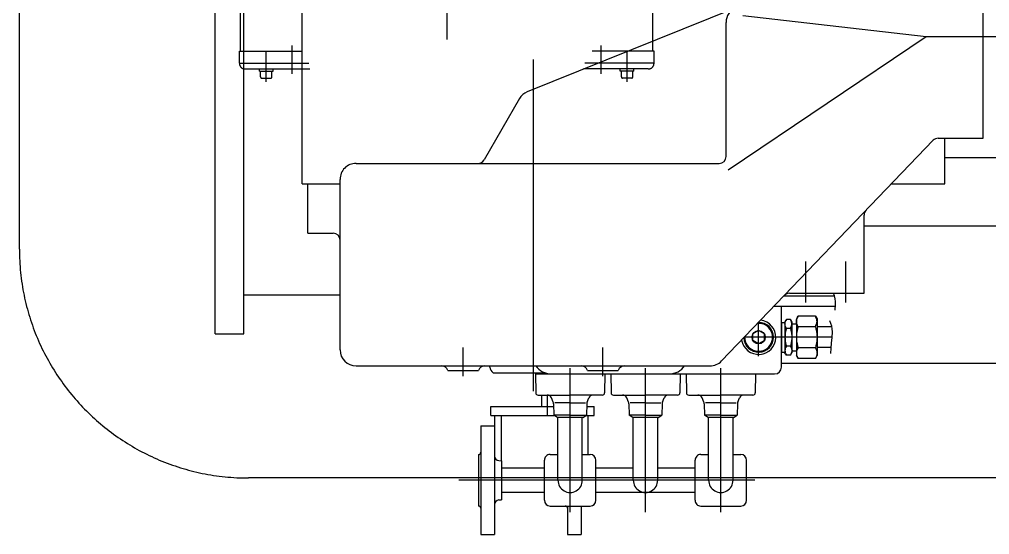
# Model space of a CAD drawing. Header units: millimetres. Extents: x -1838618 to -1600818, y -1770412 to -1553248.
# Drawn here: x -1818545 to -1817698, y -1686195 to -1685745 of the extents above; entities that cross this region are included whole.
import ezdxf

# ---------------------------------------------------------------- set-up
doc = ezdxf.new("R2010")
doc.units = ezdxf.units.MM
doc.header["$LTSCALE"] = 100
for name, pattern in [('ACAD_ISO04W100', [30, 24, -3, 0, -3]), ('CENTER', [2, 1.25, -0.25, 0.25, -0.25]), ('PHANTOM', [2.5, 1.25, -0.25, 0.25, -0.25, 0.25, -0.25])]:
    doc.linetypes.add(name, pattern=pattern)
doc.layers.add('111steel', color=2, linetype='Continuous', lineweight=50)
doc.layers.add('412equipment', color=6, linetype='Continuous')
doc.layers.add('TV', color=7, linetype='Continuous')

# ---------------------------------------------------------------- blocks, each defined once
blk = doc.blocks.new('GE-2')
at = {"layer": 'TV', "color": 7, "linetype": 'CENTER', "ltscale": 25.4}
for p, q in [((-21262.8, 47336.99), (-21262.8, 46380.03)), ((-20844.25, 46382.84), (-20781.8, 46382.84)), ((-21187.4, 46362.7), (-21187.4, 46072.78)), ((-20949.4, 46150.21), (-20949.4, 46186.1)), ((-20914.4, 46150.21), (-20914.4, 46186.1)), ((-20968.26, 46156.08), (-20924.4, 46156.08)), ((-20990.48, 46103.24), (-20990.48, 46132.88)), ((-20926.21, 46119.84), (-21002.68, 46119.84)), ((-21248.4, 46085.77), (-21248.4, 46110.89)), ((-21126.4, 46085.77), (-21126.4, 46110.89)), ((-21155.03, 45966.86), (-21155.03, 46092.84)), ((-21089.26, 45966.86), (-21089.26, 46092.84)), ((-21023.48, 45966.86), (-21023.48, 46092.84)), ((-20993.79, 45994.84), (-21252.1, 45994.84))]:
    blk.add_line(p, q, dxfattribs=at)
at = {"layer": 'TV', "color": 7, "linetype": 'Continuous', "ltscale": 25.4}
for p, q in [((-21464.8, 46122.84), (-21464.8, 46611.94)), ((-20853.28, 46471.4), (-21192.39, 46334.39)), ((-20794.4, 46293.84), (-20794.4, 46471.84)), ((-21439.8, 46122.84), (-21439.8, 46424.44)), ((-21388.9, 46253.84), (-21388.9, 46424.34)), ((-21004.22, 46401.01), (-20844.25, 46382.84)), ((-21018.9, 46277.84), (-21018.9, 46395.05)), ((-21017.07, 46266.24), (-20844.25, 46382.84)), ((-21199.27, 46328.41), (-21230.2, 46274.84)), ((-21022.79, 46099.16), (-20838.07, 46291.99)), ((-20833.73, 46293.84), (-20794.4, 46293.84)), ((-20827.8, 46253.84), (-20827.8, 46293.84)), ((-21341.9, 46271.84), (-21024.9, 46271.84)), ((-20827.8, 46276.84), (-20781.8, 46276.84)), ((-21388.9, 46253.84), (-21355.9, 46253.84)), ((-21383.9, 46210.84), (-21383.9, 46253.84)), ((-21355.9, 46108.84), (-21355.9, 46257.84)), ((-20874.61, 46253.84), (-20827.8, 46253.84)), ((-20898.4, 46158.34), (-20898.4, 46226.6)), ((-21383.9, 46210.84), (-21361.9, 46210.84)), ((-20781.8, 46216.84), (-20898.4, 46216.84)), ((-21439.8, 46156.84), (-21355.9, 46156.84)), ((-20963.53, 46158.34), (-20898.4, 46158.34)), ((-20924.36, 46155.93), (-20925.13, 46158.34)), ((-20923.7, 46153.49), (-20924.36, 46155.93)), ((-20923.36, 46151.02), (-20923.7, 46153.49)), ((-20923.31, 46148.54), (-20923.36, 46151.02)), ((-20976.88, 46147.08), (-20923.38, 46147.08)), ((-20970.48, 46093.84), (-20970.48, 46147.08)), ((-20923.7, 46143.59), (-20923.31, 46148.54)), ((-20966.27, 46135.43), (-20967.48, 46133.34)), ((-20967.31, 46132.95), (-20967.19, 46133.42)), ((-20967.19, 46133.42), (-20967.03, 46133.87)), ((-20967.03, 46133.87), (-20966.65, 46134.74)), ((-20966.65, 46134.74), (-20966.27, 46135.43)), ((-20962.69, 46135.43), (-20966.27, 46135.43)), ((-20962.31, 46134.74), (-20962.69, 46135.43)), ((-20962.69, 46135.43), (-20961.48, 46133.34)), ((-20961.93, 46133.87), (-20962.31, 46134.74)), ((-20961.77, 46133.42), (-20961.93, 46133.87)), ((-20961.65, 46132.95), (-20961.77, 46133.42)), ((-20956.05, 46138.32), (-20957.48, 46135.84)), ((-20957.48, 46135.84), (-20957.48, 46103.84)), ((-20957.48, 46133.7), (-20957.44, 46134.48)), ((-20957.41, 46132.76), (-20957.48, 46133.7)), ((-20957.44, 46134.48), (-20957.28, 46135.38)), ((-20957.28, 46135.38), (-20957.13, 46135.93)), ((-20957.13, 46135.93), (-20956.94, 46136.46)), ((-20956.94, 46136.46), (-20956.5, 46137.49)), ((-20956.5, 46137.49), (-20956.05, 46138.32)), ((-20940.91, 46138.32), (-20956.05, 46138.32)), ((-20940.46, 46137.49), (-20940.91, 46138.32)), ((-20940.91, 46138.32), (-20939.48, 46135.84)), ((-20940.02, 46136.46), (-20940.46, 46137.49)), ((-20939.83, 46135.93), (-20940.02, 46136.46)), ((-20939.68, 46135.38), (-20939.83, 46135.93)), ((-20939.52, 46134.48), (-20939.68, 46135.38)), ((-20939.56, 46132.76), (-20939.48, 46133.7)), ((-20939.48, 46133.7), (-20939.52, 46134.48)), ((-20939.48, 46135.84), (-20939.48, 46103.84)), ((-20926.66, 46129.49), (-20928.2, 46134.13)), ((-20990.48, 46125.62), (-20995.48, 46122.73)), ((-20985.48, 46122.73), (-20990.48, 46125.62)), ((-20970.48, 46132.84), (-20970.48, 46106.84)), ((-20970.48, 46132.84), (-20967.48, 46132.84)), ((-20967.48, 46133.34), (-20967.48, 46106.34)), ((-20967.48, 46131.54), (-20967.45, 46132.2)), ((-20967.42, 46130.74), (-20967.48, 46131.54)), ((-20967.45, 46132.2), (-20967.31, 46132.95)), ((-20967.31, 46130.12), (-20967.42, 46130.74)), ((-20967.19, 46129.69), (-20967.31, 46130.12)), ((-20967.03, 46129.2), (-20967.19, 46129.69)), ((-20966.68, 46128.41), (-20967.03, 46129.2)), ((-20966.68, 46126.07), (-20967.03, 46124.51)), ((-20966.27, 46127.64), (-20966.68, 46128.41)), ((-20966.27, 46127.64), (-20966.68, 46126.07)), ((-20962.69, 46127.64), (-20966.27, 46127.64)), ((-20962.69, 46127.64), (-20962.28, 46128.41)), ((-20962.69, 46127.64), (-20962.28, 46126.07)), ((-20962.28, 46128.41), (-20961.93, 46129.2)), ((-20962.28, 46126.07), (-20961.93, 46124.51)), ((-20961.93, 46129.2), (-20961.77, 46129.69)), ((-20961.77, 46129.69), (-20961.65, 46130.12)), ((-20961.51, 46132.2), (-20961.65, 46132.95)), ((-20961.65, 46130.12), (-20961.54, 46130.74)), ((-20961.54, 46130.74), (-20961.48, 46131.54)), ((-20961.48, 46131.54), (-20961.51, 46132.2)), ((-20961.48, 46133.34), (-20961.48, 46106.34)), ((-20960.68, 46131.69), (-20957.48, 46131.69)), ((-20957.28, 46132.02), (-20957.41, 46132.76)), ((-20957.14, 46131.52), (-20957.28, 46132.02)), ((-20956.94, 46130.93), (-20957.14, 46131.52)), ((-20956.94, 46125.37), (-20957.14, 46124.2)), ((-20956.53, 46130), (-20956.94, 46130.93)), ((-20956.54, 46127.23), (-20956.94, 46125.37)), ((-20956.05, 46129.08), (-20956.54, 46127.23)), ((-20956.05, 46129.08), (-20956.53, 46130)), ((-20940.91, 46129.08), (-20956.05, 46129.08)), ((-20940.91, 46129.08), (-20940.43, 46130)), ((-20940.91, 46129.08), (-20940.42, 46127.23)), ((-20940.43, 46130), (-20940.02, 46130.93)), ((-20940.42, 46127.23), (-20940.02, 46125.37)), ((-20940.02, 46130.93), (-20939.82, 46131.52)), ((-20940.02, 46125.37), (-20939.82, 46124.2)), ((-20939.82, 46131.52), (-20939.68, 46132.02)), ((-20939.68, 46132.02), (-20939.56, 46132.76)), ((-20926.51, 46128.84), (-20939.48, 46128.84)), ((-20926.18, 46127.1), (-20926.66, 46129.49)), ((-20925.95, 46124.67), (-20926.18, 46127.1)), ((-21464.8, 46122.84), (-21439.8, 46122.84)), ((-20995.48, 46116.96), (-20995.48, 46122.73)), ((-20990.48, 46114.07), (-20995.48, 46116.96)), ((-20985.48, 46116.96), (-20990.48, 46114.07)), ((-20985.48, 46116.96), (-20985.48, 46122.73)), ((-20967.42, 46121.43), (-20967.48, 46119.84)), ((-20967.48, 46119.84), (-20967.45, 46118.53)), ((-20967.45, 46118.53), (-20967.31, 46117.01)), ((-20967.36, 46122.16), (-20967.42, 46121.43)), ((-20967.31, 46122.68), (-20967.36, 46122.16)), ((-20967.19, 46123.52), (-20967.31, 46122.68)), ((-20967.31, 46117.01), (-20967.19, 46116.08)), ((-20967.03, 46124.51), (-20967.19, 46123.52)), ((-20961.93, 46124.51), (-20961.77, 46123.52)), ((-20961.77, 46123.52), (-20961.65, 46122.68)), ((-20961.65, 46117.01), (-20961.77, 46116.08)), ((-20961.65, 46122.68), (-20961.6, 46122.16)), ((-20961.51, 46118.53), (-20961.65, 46117.01)), ((-20961.6, 46122.16), (-20961.54, 46121.43)), ((-20961.54, 46121.43), (-20961.48, 46119.84)), ((-20961.48, 46119.84), (-20961.51, 46118.53)), ((-20957.41, 46121.72), (-20957.48, 46119.84)), ((-20957.48, 46119.84), (-20957.44, 46118.29)), ((-20957.44, 46118.29), (-20957.28, 46116.49)), ((-20957.34, 46122.59), (-20957.41, 46121.72)), ((-20957.28, 46123.2), (-20957.34, 46122.59)), ((-20957.14, 46124.2), (-20957.28, 46123.2)), ((-20957.28, 46116.49), (-20957.13, 46115.39)), ((-20939.68, 46116.49), (-20939.83, 46115.39)), ((-20939.82, 46124.2), (-20939.68, 46123.2)), ((-20939.68, 46123.2), (-20939.62, 46122.59)), ((-20939.52, 46118.29), (-20939.68, 46116.49)), ((-20939.62, 46122.59), (-20939.56, 46121.72)), ((-20939.56, 46121.72), (-20939.48, 46119.84)), ((-20939.48, 46119.84), (-20939.52, 46118.29)), ((-20926.85, 46114.77), (-20926.22, 46119.72)), ((-20926.22, 46119.72), (-20925.95, 46124.67)), ((-20967.42, 46108.94), (-20967.48, 46108.15)), ((-20967.48, 46108.15), (-20967.45, 46107.49)), ((-20967.31, 46109.57), (-20967.42, 46108.94)), ((-20967.19, 46109.99), (-20967.31, 46109.57)), ((-20967.19, 46116.08), (-20967.03, 46115.18)), ((-20967.03, 46110.49), (-20967.19, 46109.99)), ((-20967.03, 46115.18), (-20966.65, 46113.44)), ((-20966.68, 46111.27), (-20967.03, 46110.49)), ((-20966.27, 46112.05), (-20966.68, 46111.27)), ((-20966.65, 46113.44), (-20966.27, 46112.05)), ((-20962.69, 46112.05), (-20966.27, 46112.05)), ((-20962.31, 46113.44), (-20962.69, 46112.05)), ((-20962.69, 46112.05), (-20962.28, 46111.27)), ((-20961.93, 46115.18), (-20962.31, 46113.44)), ((-20962.28, 46111.27), (-20961.93, 46110.49)), ((-20961.77, 46116.08), (-20961.93, 46115.18)), ((-20961.93, 46110.49), (-20961.77, 46109.99)), ((-20961.77, 46109.99), (-20961.65, 46109.57)), ((-20961.65, 46109.57), (-20961.54, 46108.94)), ((-20961.54, 46108.94), (-20961.48, 46108.15)), ((-20961.48, 46108.15), (-20961.51, 46107.49)), ((-20960.68, 46107.99), (-20957.48, 46107.99)), ((-20957.14, 46108.17), (-20957.28, 46107.67)), ((-20956.94, 46108.75), (-20957.14, 46108.17)), ((-20957.13, 46115.39), (-20956.94, 46114.31)), ((-20956.94, 46114.31), (-20956.5, 46112.26)), ((-20956.53, 46109.69), (-20956.94, 46108.75)), ((-20956.05, 46110.61), (-20956.53, 46109.69)), ((-20956.5, 46112.26), (-20956.05, 46110.61)), ((-20940.91, 46110.61), (-20956.05, 46110.61)), ((-20940.46, 46112.26), (-20940.91, 46110.61)), ((-20940.91, 46110.61), (-20940.43, 46109.69)), ((-20940.02, 46114.31), (-20940.46, 46112.26)), ((-20940.43, 46109.69), (-20940.02, 46108.75)), ((-20939.83, 46115.39), (-20940.02, 46114.31)), ((-20940.02, 46108.75), (-20939.82, 46108.17)), ((-20939.82, 46108.17), (-20939.68, 46107.67)), ((-20927.14, 46110.84), (-20939.48, 46110.84)), ((-20927.3, 46105.76), (-20927.16, 46110.27)), ((-20927.16, 46110.27), (-20926.85, 46114.77)), ((-20970.48, 46106.84), (-20967.48, 46106.84)), ((-20966.27, 46104.26), (-20967.48, 46106.35)), ((-20967.45, 46107.49), (-20967.31, 46106.74)), ((-20967.31, 46106.74), (-20967.19, 46106.27)), ((-20967.19, 46106.27), (-20967.03, 46105.82)), ((-20967.03, 46105.82), (-20966.65, 46104.95)), ((-20966.65, 46104.95), (-20966.27, 46104.25)), ((-20962.69, 46104.25), (-20966.27, 46104.25)), ((-20962.69, 46104.26), (-20961.48, 46106.35)), ((-20962.31, 46104.95), (-20962.69, 46104.25)), ((-20961.93, 46105.82), (-20962.31, 46104.95)), ((-20961.77, 46106.27), (-20961.93, 46105.82)), ((-20961.65, 46106.74), (-20961.77, 46106.27)), ((-20961.51, 46107.49), (-20961.65, 46106.74)), ((-20957.41, 46106.93), (-20957.48, 46105.99)), ((-20957.48, 46105.99), (-20957.44, 46105.2)), ((-20956.05, 46101.37), (-20957.48, 46103.84)), ((-20957.44, 46105.2), (-20957.28, 46104.31)), ((-20957.28, 46107.67), (-20957.41, 46106.93)), ((-20957.28, 46104.31), (-20957.13, 46103.75)), ((-20957.13, 46103.75), (-20956.94, 46103.22)), ((-20956.94, 46103.22), (-20956.5, 46102.19)), ((-20956.5, 46102.19), (-20956.05, 46101.37)), ((-20940.91, 46101.37), (-20956.05, 46101.37)), ((-20940.91, 46101.37), (-20939.48, 46103.84)), ((-20940.46, 46102.19), (-20940.91, 46101.37)), ((-20940.02, 46103.22), (-20940.46, 46102.19)), ((-20939.83, 46103.75), (-20940.02, 46103.22)), ((-20939.68, 46104.31), (-20939.83, 46103.75)), ((-20939.68, 46107.67), (-20939.56, 46106.93)), ((-20939.52, 46105.2), (-20939.68, 46104.31)), ((-20939.56, 46106.93), (-20939.48, 46105.99)), ((-20939.48, 46105.99), (-20939.52, 46105.2)), ((-21341.9, 46094.84), (-21032.9, 46094.84)), ((-21225.03, 46093.84), (-21225.03, 46094.84)), ((-20783.3, 46096.84), (-20970.98, 46096.84)), ((-21261.74, 46090.84), (-21235.05, 46090.84)), ((-21222.35, 46088.84), (-21177.36, 46088.84)), ((-21185.38, 46087.84), (-21124.71, 46087.84)), ((-21185.36, 46087.84), (-21185.07, 46071.31)), ((-21171.8, 46087.84), (-20976.48, 46087.84)), ((-21139.74, 46090.84), (-21113.05, 46090.84)), ((-21124.71, 46087.84), (-21125, 46071.31)), ((-21119.61, 46087.84), (-21058.93, 46087.84)), ((-21119.58, 46087.84), (-21119.29, 46071.31)), ((-21058.93, 46087.84), (-21059.22, 46071.31)), ((-21053.83, 46087.84), (-20993.16, 46087.84)), ((-21053.8, 46087.84), (-21053.51, 46071.31)), ((-20993.16, 46087.84), (-20993.45, 46071.31)), ((-21183.07, 46069.34), (-21155.03, 46069.34)), ((-21179.8, 46059.42), (-21179.8, 46069.34)), ((-21174.8, 46059.42), (-21174.8, 46069.34)), ((-21169.82, 46063.14), (-21171.37, 46066.87)), ((-21127, 46069.34), (-21155.03, 46069.34)), ((-21140.25, 46063.14), (-21138.7, 46066.88)), ((-21117.29, 46069.34), (-21089.26, 46069.34)), ((-21104.04, 46063.14), (-21105.59, 46066.87)), ((-21061.22, 46069.34), (-21089.26, 46069.34)), ((-21074.47, 46063.14), (-21072.92, 46066.87)), ((-21051.52, 46069.34), (-21023.48, 46069.34)), ((-21038.27, 46063.14), (-21039.81, 46066.87)), ((-20995.45, 46069.34), (-21023.48, 46069.34)), ((-21008.69, 46063.14), (-21007.15, 46066.87)), ((-21224.15, 46059.42), (-21169.48, 46059.42)), ((-21224.15, 46051.42), (-21224.15, 46059.42)), ((-21174.81, 46051.42), (-21174.81, 46059.42)), ((-21169.52, 46061.68), (-21169.34, 46051.76)), ((-21155.03, 46062.44), (-21168.37, 46062.44)), ((-21155.03, 46062.44), (-21141.69, 46062.44)), ((-21140.55, 46061.68), (-21140.72, 46051.75)), ((-21140.59, 46059.42), (-21134.15, 46059.42)), ((-21134.15, 46051.42), (-21134.15, 46059.42)), ((-21103.74, 46061.68), (-21103.57, 46051.76)), ((-21089.26, 46062.44), (-21102.6, 46062.44)), ((-21089.26, 46062.44), (-21075.92, 46062.44)), ((-21074.77, 46061.68), (-21074.95, 46051.75)), ((-21037.96, 46061.68), (-21037.79, 46051.76)), ((-21023.48, 46062.44), (-21036.82, 46062.44)), ((-21023.48, 46062.44), (-21010.14, 46062.44)), ((-21009, 46061.68), (-21009.17, 46051.75)), ((-21224.15, 46051.42), (-21168.77, 46051.42)), ((-21221.03, 46051.42), (-21221.03, 45947.34)), ((-21215.03, 46011.86), (-21215.03, 46051.42)), ((-21166.03, 46049.84), (-21169.34, 46051.75)), ((-21155.03, 46051.75), (-21169.34, 46051.75)), ((-21144.03, 46049.84), (-21166.03, 46049.84)), ((-21165.68, 45994.84), (-21165.68, 46049.84)), ((-21155.03, 46051.75), (-21140.72, 46051.75)), ((-21144.38, 45994.84), (-21144.38, 46049.84)), ((-21144.03, 46049.84), (-21140.73, 46051.75)), ((-21141.3, 46051.42), (-21134.15, 46051.42)), ((-21139.26, 46017.34), (-21139.26, 46051.42)), ((-21100.26, 46049.84), (-21103.57, 46051.75)), ((-21089.26, 46051.75), (-21103.57, 46051.75)), ((-21078.26, 46049.84), (-21100.26, 46049.84)), ((-21099.91, 45994.84), (-21099.91, 46049.84)), ((-21089.26, 46051.75), (-21074.95, 46051.75)), ((-21078.61, 45994.84), (-21078.61, 46049.84)), ((-21078.26, 46049.84), (-21074.95, 46051.75)), ((-21034.48, 46049.84), (-21037.79, 46051.75)), ((-21023.48, 46051.75), (-21037.79, 46051.75)), ((-21012.48, 46049.84), (-21034.48, 46049.84)), ((-21034.13, 45994.84), (-21034.13, 46049.84)), ((-21023.48, 46051.75), (-21009.17, 46051.75)), ((-21012.83, 45994.84), (-21012.83, 46049.84)), ((-21012.48, 46049.84), (-21009.17, 46051.75)), ((-21233.03, 46042.34), (-21221.03, 46042.34)), ((-21233.03, 46042.34), (-21233.03, 45947.34)), ((-21235.03, 46017.34), (-21235.03, 45972.34)), ((-21172.53, 46017.34), (-21165.68, 46017.34)), ((-21144.38, 46017.34), (-21137.53, 46017.34)), ((-21040.98, 46017.34), (-21034.13, 46017.34)), ((-21012.83, 46017.34), (-21005.98, 46017.34)), ((-21217.35, 46012.05), (-21215.03, 46011.86)), ((-21215.03, 46011.86), (-21215.03, 45977.82)), ((-21177.53, 45977.34), (-21177.53, 46012.34)), ((-21132.53, 45977.34), (-21132.53, 46012.34)), ((-21045.98, 45977.34), (-21045.98, 46012.34)), ((-21000.98, 45977.34), (-21000.98, 46012.34)), ((-21177.53, 46005.49), (-21215.03, 46005.49)), ((-21099.91, 46005.49), (-21132.53, 46005.49)), ((-21045.98, 46005.49), (-21078.61, 46005.49)), ((-21177.53, 45984.19), (-21215.03, 45984.19)), ((-21045.98, 45984.19), (-21132.53, 45984.19)), ((-21217.35, 45977.64), (-21215.03, 45977.82)), ((-21172.53, 45972.34), (-21137.53, 45972.34)), ((-21157.26, 45972.34), (-21157.26, 45947.4)), ((-21145.26, 45972.34), (-21145.26, 45948.36)), ((-21040.98, 45972.34), (-21005.98, 45972.34)), ((-21233.03, 45947.34), (-21221.03, 45947.34)), ((-21157.26, 45947.4), (-21157.26, 45947.34)), ((-21157.26, 45947.34), (-21145.26, 45947.34)), ((-21145.26, 45948.36), (-21145.26, 45947.34))]:
    blk.add_line(p, q, dxfattribs=at)
at = {"layer": 'TV', "color": 7, "linetype": 'PHANTOM', "ltscale": 25.4}
for p, q in [((-21442.8, 46369.84), (-21442.8, 46531.84)), ((-21082.8, 46369.84), (-21082.8, 46531.84)), ((-21397.8, 46350.15), (-21397.8, 46374.88)), ((-21127.8, 46350.15), (-21127.8, 46374.88)), ((-21443.8, 46359.34), (-21443.8, 46369.84)), ((-21443.8, 46369.84), (-21389.68, 46369.84)), ((-21420.3, 46343.2), (-21420.3, 46370.01)), ((-21081.8, 46369.84), (-21135.91, 46369.84)), ((-21105.3, 46343.2), (-21105.3, 46370.01)), ((-21081.8, 46359.34), (-21081.8, 46369.84)), ((-21443.8, 46359.34), (-21383.26, 46359.34)), ((-21438.8, 46354.34), (-21382.13, 46354.34)), ((-21426.3, 46352.34), (-21426.3, 46354.34)), ((-21414.3, 46352.34), (-21414.3, 46354.34)), ((-21086.8, 46354.34), (-21143.46, 46354.34)), ((-21081.8, 46359.34), (-21142.33, 46359.34)), ((-21111.3, 46352.34), (-21111.3, 46354.34)), ((-21099.3, 46352.34), (-21099.3, 46354.34)), ((-21426.3, 46352.34), (-21414.3, 46352.34)), ((-21425.3, 46347.34), (-21425.3, 46352.34)), ((-21424.3, 46346.34), (-21416.3, 46346.34)), ((-21415.3, 46347.34), (-21415.3, 46352.34)), ((-21099.3, 46352.34), (-21111.3, 46352.34)), ((-21110.3, 46347.34), (-21110.3, 46352.34)), ((-21101.3, 46346.34), (-21109.3, 46346.34)), ((-21100.3, 46347.34), (-21100.3, 46352.34))]:
    blk.add_line(p, q, dxfattribs=at)
at = {"layer": 'TV', "color": 7, "linetype": 'Continuous', "ltscale": 25.4}
blk.add_circle((-20990.48, 46119.84), 5.77, dxfattribs=at)
for centre, radius, start, end in [((-21004.9, 46395.05), 14, 112.00002, 180.00002), ((-21187.15, 46321.41), 14, 112.00008, 150.00014), ((-20833.73, 46287.84), 6, 90.00058, 136.23184), ((-21024.9, 46277.84), 6, 270.00002, 0.00002), ((-21341.9, 46257.84), 14, 89.99998, 180.00002), ((-21235.4, 46277.84), 6, 270.00002, 330.00002), ((-20892.4, 46226.6), 6, 136.23195, 180.00073), ((-20892.4, 46226.6), 6, 136.23195, 180.00073), ((-21361.9, 46204.84), 6, 0.00004, 89.99998), ((-20963.53, 46152.34), 6, 89.99982, 136.23135), ((-20990.48, 46119.84), 15, 189.26647, 83.19646), ((-20990.48, 46119.84), 13, 182.29673, 90.1662), ((-20990.48, 46119.84), 12.2, 178.5565, 93.9064), ((-20960.68, 46132.49), 0.8, 180.00003, 269.99996), ((-21341.9, 46108.84), 14, 180.00003, 269.99996), ((-20960.68, 46107.19), 0.8, 89.99998, 179.99997), ((-21267.4, 46088.84), 6, 19.46651, 90.00004), ((-21229.4, 46088.84), 6, 89.99998, 160.53349), ((-21219.03, 46093.84), 6, 180.00003, 236.4427), ((-21171.8, 46103.84), 16, 214.22464, 270.00002), ((-21145.4, 46088.84), 6, 19.46651, 90.00004), ((-21107.4, 46088.84), 6, 89.99998, 160.53349), ((-21068.3, 46103.84), 16, 270.00002, 325.77536), ((-21032.9, 46108.84), 14, 270.00002, 316.23145), ((-20976.48, 46093.84), 6, 270.00002, 0.00002), ((-21183.07, 46071.34), 2, 181.00008, 269.99996), ((-21175.06, 46065.34), 4, 22.5001, 90.00004), ((-21135, 46065.34), 4, 89.99998, 157.49996), ((-21127, 46071.34), 2, 270.00002, 358.99992), ((-21117.29, 46071.34), 2, 181.00008, 269.99996), ((-21109.29, 46065.34), 4, 22.5001, 90.00004), ((-21069.23, 46065.34), 4, 89.99998, 157.49996), ((-21061.22, 46071.34), 2, 270.00002, 358.99992), ((-21051.52, 46071.34), 2, 181.00008, 269.99996), ((-21043.51, 46065.34), 4, 22.5001, 90.00004), ((-21003.45, 46065.34), 4, 89.99998, 157.49996), ((-20995.45, 46071.34), 2, 270.00002, 358.99992), ((-21173.52, 46061.61), 4, 1.00019, 22.50016), ((-21136.55, 46061.61), 4, 157.49985, 178.99981), ((-21107.74, 46061.61), 4, 1.00019, 22.50016), ((-21070.77, 46061.61), 4, 157.49985, 178.99981), ((-21041.96, 46061.61), 4, 1.00019, 22.50016), ((-21005, 46061.61), 4, 157.49985, 178.99981), ((-21235.03, 46019.34), 2, 270.00002, 359.99996), ((-21217.03, 46016.03), 4, 179.99997, 265.42607), ((-21172.53, 46012.34), 5, 89.99998, 180.00002), ((-21137.53, 46012.34), 5, 0.00004, 89.99998), ((-21040.98, 46012.34), 5, 89.99998, 180.00002), ((-21005.98, 46012.34), 5, 0.00004, 89.99998), ((-21155.03, 45994.84), 22.5, 180.00003, 180.00029), ((-21155.03, 45994.84), 10.65, 179.99997, 359.99999), ((-21089.26, 45994.84), 10.65, 179.99997, 359.99999), ((-21023.48, 45994.84), 10.65, 179.99997, 359.99999), ((-21217.03, 45973.65), 4, 94.57392, 180.00002), ((-21172.53, 45977.34), 5, 180.00003, 269.99996), ((-21137.53, 45977.34), 5, 270.00002, 0.00002), ((-21040.98, 45977.34), 5, 179.99997, 270.00006), ((-21005.98, 45977.34), 5, 270.00002, 0.00002), ((-21235.03, 45970.34), 2, 0.00004, 89.99998), ((-21159.26, 45970.34), 2, 0.00004, 89.99998)]:
    blk.add_arc(centre, radius, start, end, dxfattribs=at)
at = {"layer": 'TV', "color": 7, "linetype": 'PHANTOM', "ltscale": 25.4}
for centre, radius, start, end in [((-21438.8, 46359.34), 5, 179.99997, 270), ((-21086.8, 46359.34), 5, 269.99996, 0), ((-21424.3, 46347.34), 1, 179.99997, 270), ((-21416.3, 46347.34), 1, 270.00002, 0.00002), ((-21109.3, 46347.34), 1, 179.99997, 269.99995), ((-21101.3, 46347.34), 1, 269.99996, 0)]:
    blk.add_arc(centre, radius, start, end, dxfattribs=at)
blk = doc.blocks.new('A$C491301AA')
at = {"layer": '111steel', "color": 9, "linetype": 'PHANTOM', "lineweight": -3, "ltscale": 200}
for p, q in [((0, 200), (0, 1200)), ((2800, 0), (200, 0))]:
    blk.add_line(p, q, dxfattribs=at)
blk.add_arc((200, 200), 200, 180, 270, dxfattribs=at)
blk = doc.blocks.new('UPPER PLATFORM')
at = {"color": 2, "lineweight": -3}
blk.add_blockref('A$C491301AA', (-19100, -600), dxfattribs=at)
at = {"layer": '412equipment', "lineweight": -3}
blk.add_blockref('GE-2', (2535.8, -46596.84), dxfattribs=at)

msp = doc.modelspace()

# ---------------------------------------------------------------- block references
at = {"color": 9, "linetype": 'ACAD_ISO04W100'}
msp.add_blockref('UPPER PLATFORM', (-1799445.35, -1685545.74), dxfattribs=at)

doc.saveas('drawing.dxf')
